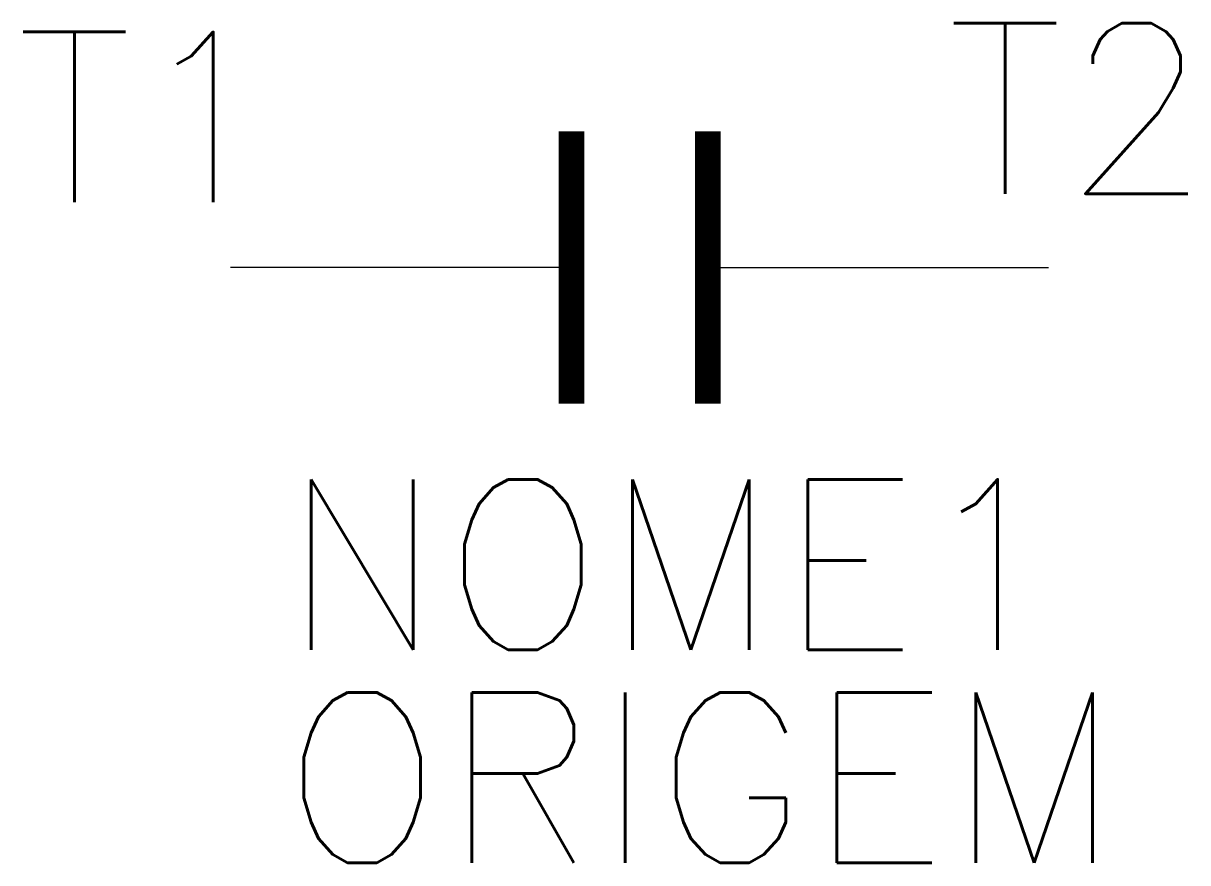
# Model space of a CAD drawing. Header units: millimetres. Extents: x -7 to 6.7, y -6.8 to 3.1.
import ezdxf
from ezdxf.enums import TextEntityAlignment as Align

# ---------------------------------------------------------------- set-up
doc = ezdxf.new("R2010")
doc.units = ezdxf.units.MM
doc.header["$LTSCALE"] = 5
doc.styles.add('ROMANS', font='romans.shx')

msp = doc.modelspace()

# ---------------------------------------------------------------- linework, layer by layer
for p, q in [((-0.569, 0.231), (-4.569, 0.231)), ((1.031, 0.231), (5.031, 0.231))]:
    msp.add_line(p, q)
at = {"color": 5, "const_width": 0.3}
for points in [[(-0.569, -1.369), (-0.569, 1.831)], [(1.031, -1.369), (1.031, 1.831)]]:
    msp.add_lwpolyline(points, dxfattribs=at)

# ---------------------------------------------------------------- texts
at = {"style": 'ROMANS'}
for tag, p in [('T2', (6.92, 2.098)), ('T1', (-4.002, 1.998))]:
    msp.add_attdef(tag, text='', height=2, dxfattribs=at).set_placement(p, align=Align.MIDDLE_RIGHT)
for tag, text, p in [('NOME1', '', (-3.968, -3.256)), ('ORIGEM', 'ORIGEM', (-3.968, -5.756))]:
    msp.add_attdef(tag, text=text, height=2, dxfattribs=at).set_placement(p, align=Align.MIDDLE_LEFT)

doc.saveas('drawing.dxf')
